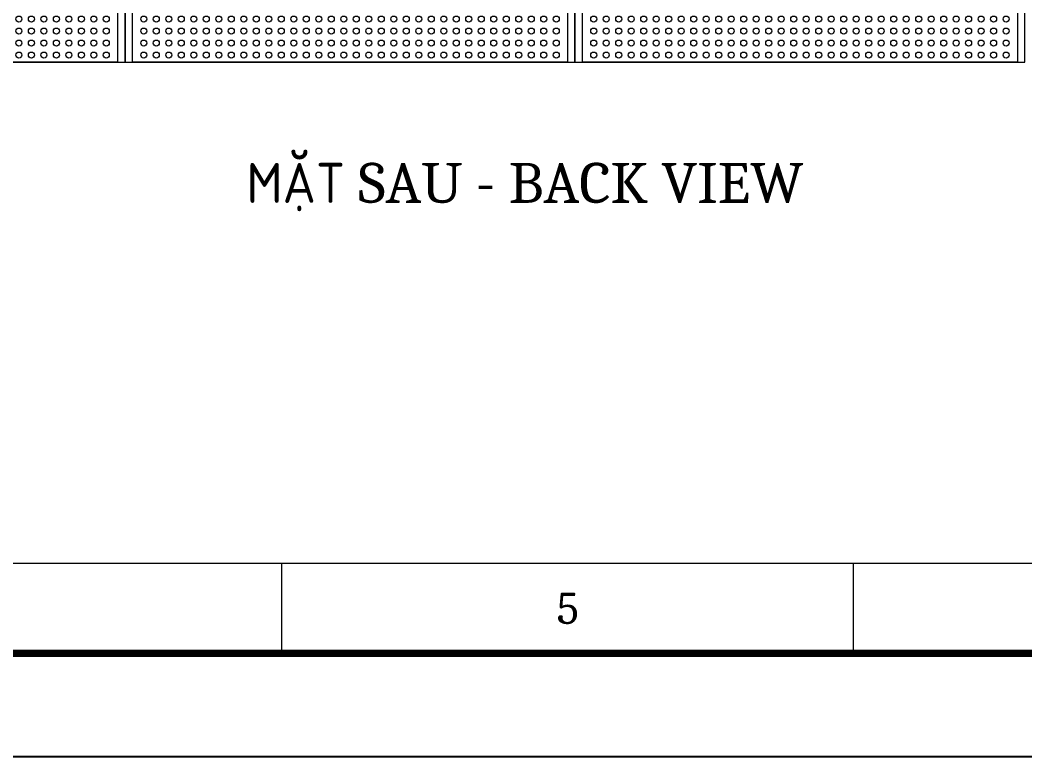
# Model space of a CAD drawing. Header units: millimetres. Extents: x -116965 to 323937, y 291661 to 566926.
# Drawn here: x -34220 to -32210, y 323790 to 325264 of the extents above; entities that cross this region are included whole.
import ezdxf
from ezdxf.enums import TextEntityAlignment as Align

# ---------------------------------------------------------------- set-up
doc = ezdxf.new("R2010")
doc.units = ezdxf.units.MM
doc.set_wipeout_variables(frame=1)
doc.layers.get('0').update_dxf_attribs({"lineweight": 18})
doc.layers.add('hw_Auxiliary', color=2, linetype='Continuous', lineweight=13)
doc.styles.add('hwBorder', font='Cambria.ttf')
doc.styles.add('hwTech', font='Cambria.ttf')

# ---------------------------------------------------------------- blocks, each defined once
blk = doc.blocks.new('*U1980')
at = {"color": 5}
for p, q in [((120.272, 5), (120.272, 9.339)), ((147.839, 5), (147.839, 9.339))]:
    blk.add_line(p, q, dxfattribs=at)
at = {"color": 5, "const_width": 0.35}
blk.add_lwpolyline([(10, 198.621), (285.679, 198.621), (285.679, 5), (10, 5)], close=True, dxfattribs=at)
at = {"color": 5}
blk.add_lwpolyline([(14.339, 194.282), (281.339, 194.282), (281.339, 9.339), (14.339, 9.339)], close=True, dxfattribs=at)
at = {"layer": 'Defpoints', "color": 4}
blk.add_lwpolyline([(0, 203.621), (290.679, 203.621), (290.679, 0), (0, 0)], close=True, dxfattribs=at)
at = {"color": 253, "style": 'hwBorder'}
blk.add_text('5', height=1.5, dxfattribs=at).set_placement((134.056, 7.17), align=Align.MIDDLE_CENTER)
at = {"color": 6, "style": 'hwBorder', "flags": 8}
for tag, p in [("DWG'SNAME", (266.339, 58.998)), ("DWG'SCODE2", (266.339, 51.052))]:
    blk.add_attdef(tag, text='', height=1.5, dxfattribs=at).set_placement(p, align=Align.MIDDLE_CENTER)
at = {"color": 253, "style": 'hwBorder', "flags": 8}
for tag, p in [('REV_MODIFY0', (264.339, 44.1)), ('REV_DATE0', (277.339, 44.1)), ('REV_0', (253.339, 43.788)), ('REV_MODIFY1', (264.339, 40.789)), ('REV_DATE1', (277.339, 40.789)), ('REV_1', (253.339, 40.477)), ('REV_MODIFY2', (264.339, 37.479)), ('REV_DATE2', (277.339, 37.479)), ('REV_2', (253.339, 37.166)), ('REV_MODIFY3', (264.339, 34.169)), ('REV_DATE3', (277.339, 34.169)), ('REV_3', (253.339, 33.856)), ('REV_4', (253.339, 30.545)), ('REV_MODIFY4', (264.339, 30.858)), ('REV_DATE4', (277.339, 30.858))]:
    blk.add_attdef(tag, text='', height=1, dxfattribs=at).set_placement(p, align=Align.MIDDLE_CENTER)
at = {"color": 6, "style": 'hwBorder', "flags": 8}
for tag, p in [('TOLERANCE', (261.539, 27.216)), ('PAGE', (259.339, 15.298))]:
    blk.add_attdef(tag, text='', height=1.5, dxfattribs=at).set_placement(p, align=Align.MIDDLE_LEFT)
blk = doc.blocks.new('*U1515')
blk.add_wipeout([(0, -47.5), (0, 47.5), (-195, 47.5), (-195, -47.5)])
blk = doc.blocks.new('*U1544')
for p, q in [((15, 2100), (15, 100)), ((700, 2100), (700, 100)), ((885, 2100), (885, 100))]:
    blk.add_line(p, q)
for points in [[(0, 0), (900, 0), (900, 2200), (0, 2200)], [(15, 2100), (885, 2100), (885, 2200), (15, 2200)], [(15, 100), (885, 100), (885, 0), (15, 0)]]:
    blk.add_lwpolyline(points, close=True)
for centre in [(37.5, 2186), (62.5, 2186), (87.5, 2186), (112.5, 2186), (137.5, 2186), (162.5, 2186), (187.5, 2186), (212.5, 2186), (237.5, 2186), (262.5, 2186), (287.5, 2186), (312.5, 2186), (337.5, 2186), (362.5, 2186), (387.5, 2186), (412.5, 2186), (437.5, 2186), (462.5, 2186), (712.5, 2186), (737.5, 2186), (762.5, 2186), (787.5, 2186), (812.5, 2186), (837.5, 2186), (862.5, 2186), (37.5, 2162), (62.5, 2162), (87.5, 2162), (112.5, 2162), (137.5, 2162), (162.5, 2162), (187.5, 2162), (212.5, 2162), (237.5, 2162), (262.5, 2162), (287.5, 2162), (312.5, 2162), (337.5, 2162), (362.5, 2162), (387.5, 2162), (412.5, 2162), (437.5, 2162), (462.5, 2162), (712.5, 2162), (737.5, 2162), (762.5, 2162), (787.5, 2162), (812.5, 2162), (837.5, 2162), (862.5, 2162), (37.5, 2138), (62.5, 2138), (87.5, 2138), (112.5, 2138), (137.5, 2138), (162.5, 2138), (187.5, 2138), (212.5, 2138), (237.5, 2138), (262.5, 2138), (287.5, 2138), (312.5, 2138), (337.5, 2138), (362.5, 2138), (387.5, 2138), (412.5, 2138), (437.5, 2138), (462.5, 2138), (712.5, 2138), (737.5, 2138), (762.5, 2138), (787.5, 2138), (812.5, 2138), (837.5, 2138), (862.5, 2138), (37.5, 2114), (62.5, 2114), (87.5, 2114), (112.5, 2114), (137.5, 2114), (162.5, 2114), (187.5, 2114), (212.5, 2114), (237.5, 2114), (262.5, 2114), (287.5, 2114), (312.5, 2114), (337.5, 2114), (362.5, 2114), (387.5, 2114), (412.5, 2114), (437.5, 2114), (462.5, 2114), (712.5, 2114), (737.5, 2114), (762.5, 2114), (787.5, 2114), (812.5, 2114), (837.5, 2114), (862.5, 2114), (37.5, 86), (62.5, 86), (87.5, 86), (112.5, 86), (137.5, 86), (162.5, 86), (187.5, 86), (212.5, 86), (237.5, 86), (262.5, 86), (287.5, 86), (312.5, 86), (337.5, 86), (362.5, 86), (387.5, 86), (412.5, 86), (437.5, 86), (462.5, 86), (487.5, 86), (512.5, 86), (537.5, 86), (562.5, 86), (587.5, 86), (612.5, 86), (637.5, 86), (662.5, 86), (687.5, 86), (712.5, 86), (737.5, 86), (762.5, 86), (787.5, 86), (812.5, 86), (837.5, 86), (862.5, 86), (37.5, 62), (62.5, 62), (87.5, 62), (112.5, 62), (137.5, 62), (162.5, 62), (187.5, 62), (212.5, 62), (237.5, 62), (262.5, 62), (287.5, 62), (312.5, 62), (337.5, 62), (362.5, 62), (387.5, 62), (412.5, 62), (437.5, 62), (462.5, 62), (487.5, 62), (512.5, 62), (537.5, 62), (562.5, 62), (587.5, 62), (612.5, 62), (637.5, 62), (662.5, 62), (687.5, 62), (712.5, 62), (737.5, 62), (762.5, 62), (787.5, 62), (812.5, 62), (837.5, 62), (862.5, 62), (37.5, 38), (62.5, 38), (87.5, 38), (112.5, 38), (137.5, 38), (162.5, 38), (187.5, 38), (212.5, 38), (237.5, 38), (262.5, 38), (287.5, 38), (312.5, 38), (337.5, 38), (362.5, 38), (387.5, 38), (412.5, 38), (437.5, 38), (462.5, 38), (487.5, 38), (512.5, 38), (537.5, 38), (562.5, 38), (587.5, 38), (612.5, 38), (637.5, 38), (662.5, 38), (687.5, 38), (712.5, 38), (737.5, 38), (762.5, 38), (787.5, 38), (812.5, 38), (837.5, 38), (862.5, 38), (37.5, 14), (62.5, 14), (87.5, 14), (112.5, 14), (137.5, 14), (162.5, 14), (187.5, 14), (212.5, 14), (237.5, 14), (262.5, 14), (287.5, 14), (312.5, 14), (337.5, 14), (362.5, 14), (387.5, 14), (412.5, 14), (437.5, 14), (462.5, 14), (487.5, 14), (512.5, 14), (537.5, 14), (562.5, 14), (587.5, 14), (612.5, 14), (637.5, 14), (662.5, 14), (687.5, 14), (712.5, 14), (737.5, 14), (762.5, 14), (787.5, 14), (812.5, 14), (837.5, 14), (862.5, 14)]:
    blk.add_circle(centre, 6)
at = {"layer": 'hw_Auxiliary'}
blk.add_blockref('*U1515', (685, 2150), dxfattribs=at)
for centre, start, end in [((487.5, 2186), 65.3757, 294.6243), ((687.5, 2186), 245.3757, 114.6243), ((487.5, 2162), 65.3757, 294.6243), ((687.5, 2162), 245.3757, 114.6243), ((487.5, 2138), 65.3757, 294.6243), ((687.5, 2138), 245.3757, 114.6243), ((487.5, 2114), 65.3757, 294.6243), ((687.5, 2114), 245.3757, 114.6243)]:
    blk.add_arc(centre, 6, start, end)

msp = doc.modelspace()

# ---------------------------------------------------------------- block references
at = {"ltscale": 5, "xscale": 41.47693088945395, "yscale": 41.47693088945395, "zscale": 41.47693088945395}
msp.add_blockref('*U1980', (-38684.48168, 323789.550121), dxfattribs=at)

# ---------------------------------------------------------------- texts
at = {"lineweight": -3, "ltscale": 5, "insert": (-33209.81856, 324930.049701), "char_height": 80, "attachment_point": 5, "style": 'hwTech'}
msp.add_mtext_dynamic_manual_height_columns('MẶT SAU - BACK VIEW', width=4248.15409148, gutter_width=40, heights=[0], dxfattribs=at)

# ---------------------------------------------------------------- next in the draw order: block references
msp.add_blockref('*U1544', (-34909.81856, 325180.356782))

# ---------------------------------------------------------------- next in the draw order: block references
msp.add_blockref('*U1544', (-34009.81856, 325180.356782))

# ---------------------------------------------------------------- next in the draw order: block references
msp.add_blockref('*U1544', (-33109.81856, 325180.356782))

doc.saveas('drawing.dxf')
